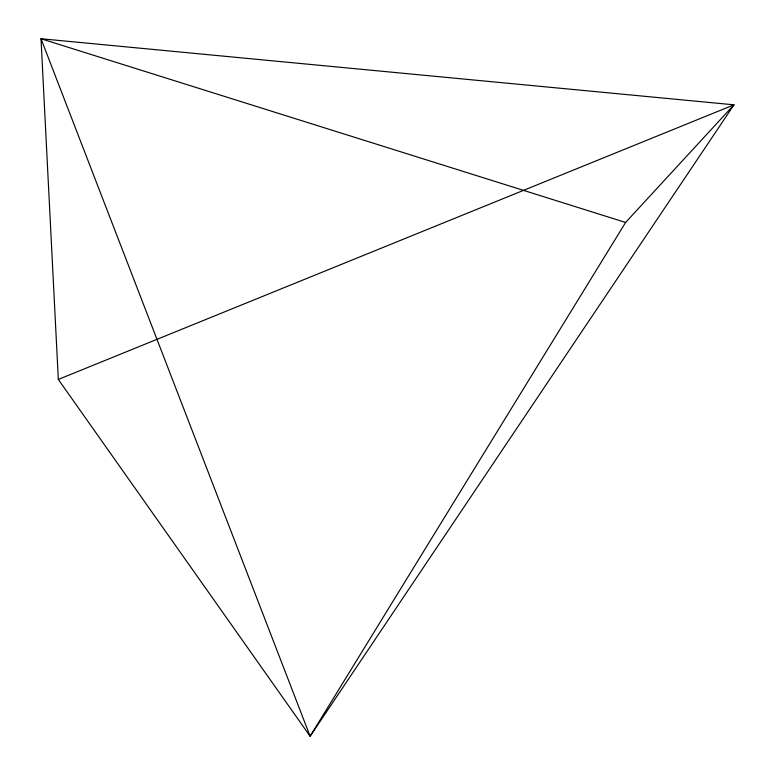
<?xml version="1.0" encoding="UTF-8"?>
<svg xmlns="http://www.w3.org/2000/svg" width="775" height="775" viewBox="0 0 775 775"><rect width="100%" height="100%" fill="white"/><g stroke="black" fill="none" stroke-linecap="round" stroke-linejoin="round"><path stroke-width="1.16" d="M625.609 222.454L310.116 736.25L58.328 379.44L41.007 38.75L733.993 104.819L310.116 736.25L41.007 38.75L625.609 222.454L733.993 104.819L58.328 379.44"/></g></svg>
